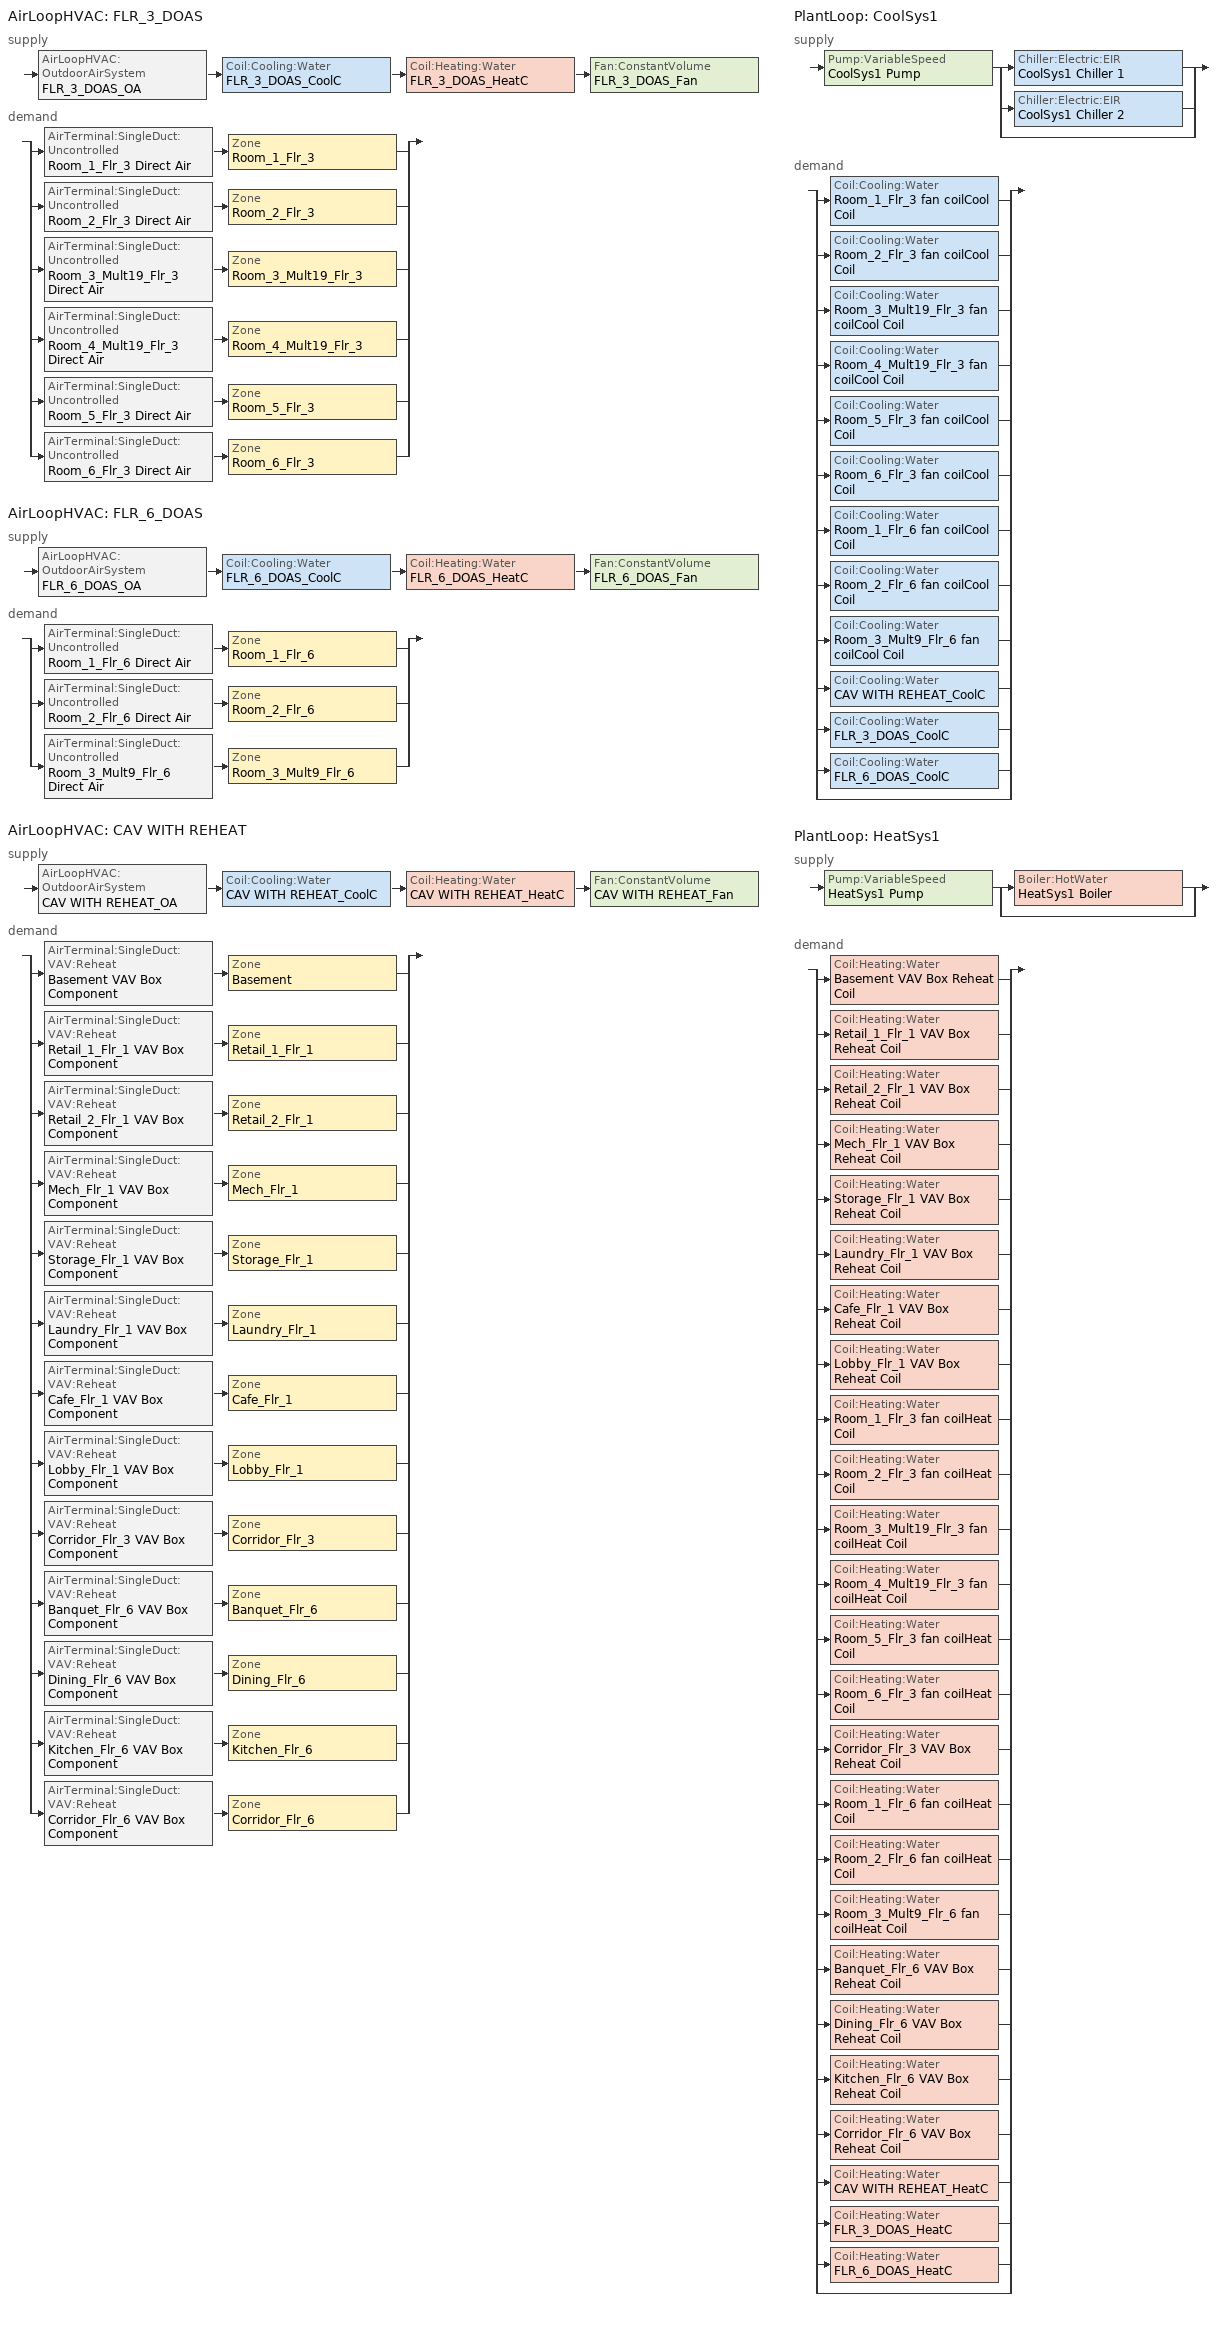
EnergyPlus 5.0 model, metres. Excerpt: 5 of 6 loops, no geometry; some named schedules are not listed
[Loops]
AirLoopHVAC 'FLR_3_DOAS'
 supply: AirLoopHVAC:OutdoorAirSystem 'FLR_3_DOAS_OA' > Coil:Cooling:Water 'FLR_3_DOAS_CoolC' > Coil:Heating:Water 'FLR_3_DOAS_HeatC' > Fan:ConstantVolume 'FLR_3_DOAS_Fan'
 demand: split
  | AirTerminal:SingleDuct:Uncontrolled 'Room_1_Flr_3 Direct Air' > Zone 'Room_1_Flr_3'
  | AirTerminal:SingleDuct:Uncontrolled 'Room_2_Flr_3 Direct Air' > Zone 'Room_2_Flr_3'
  | AirTerminal:SingleDuct:Uncontrolled 'Room_3_Mult19_Flr_3 Direct Air' > Zone 'Room_3_Mult19_Flr_3'
  | AirTerminal:SingleDuct:Uncontrolled 'Room_4_Mult19_Flr_3 Direct Air' > Zone 'Room_4_Mult19_Flr_3'
  | AirTerminal:SingleDuct:Uncontrolled 'Room_5_Flr_3 Direct Air' > Zone 'Room_5_Flr_3'
  | AirTerminal:SingleDuct:Uncontrolled 'Room_6_Flr_3 Direct Air' > Zone 'Room_6_Flr_3'
AirLoopHVAC 'FLR_6_DOAS'
 supply: AirLoopHVAC:OutdoorAirSystem 'FLR_6_DOAS_OA' > Coil:Cooling:Water 'FLR_6_DOAS_CoolC' > Coil:Heating:Water 'FLR_6_DOAS_HeatC' > Fan:ConstantVolume 'FLR_6_DOAS_Fan'
 demand: split
  | AirTerminal:SingleDuct:Uncontrolled 'Room_1_Flr_6 Direct Air' > Zone 'Room_1_Flr_6'
  | AirTerminal:SingleDuct:Uncontrolled 'Room_2_Flr_6 Direct Air' > Zone 'Room_2_Flr_6'
  | AirTerminal:SingleDuct:Uncontrolled 'Room_3_Mult9_Flr_6 Direct Air' > Zone 'Room_3_Mult9_Flr_6'
AirLoopHVAC 'CAV WITH REHEAT'
 supply: AirLoopHVAC:OutdoorAirSystem 'CAV WITH REHEAT_OA' > Coil:Cooling:Water 'CAV WITH REHEAT_CoolC' > Coil:Heating:Water 'CAV WITH REHEAT_HeatC' > Fan:ConstantVolume 'CAV WITH REHEAT_Fan'
 demand: split
  | AirTerminal:SingleDuct:VAV:Reheat 'Basement VAV Box Component' > Zone 'Basement'
  | AirTerminal:SingleDuct:VAV:Reheat 'Retail_1_Flr_1 VAV Box Component' > Zone 'Retail_1_Flr_1'
  | AirTerminal:SingleDuct:VAV:Reheat 'Retail_2_Flr_1 VAV Box Component' > Zone 'Retail_2_Flr_1'
  | AirTerminal:SingleDuct:VAV:Reheat 'Mech_Flr_1 VAV Box Component' > Zone 'Mech_Flr_1'
  | AirTerminal:SingleDuct:VAV:Reheat 'Storage_Flr_1 VAV Box Component' > Zone 'Storage_Flr_1'
  | AirTerminal:SingleDuct:VAV:Reheat 'Laundry_Flr_1 VAV Box Component' > Zone 'Laundry_Flr_1'
  | AirTerminal:SingleDuct:VAV:Reheat 'Cafe_Flr_1 VAV Box Component' > Zone 'Cafe_Flr_1'
  | AirTerminal:SingleDuct:VAV:Reheat 'Lobby_Flr_1 VAV Box Component' > Zone 'Lobby_Flr_1'
  | AirTerminal:SingleDuct:VAV:Reheat 'Corridor_Flr_3 VAV Box Component' > Zone 'Corridor_Flr_3'
  | AirTerminal:SingleDuct:VAV:Reheat 'Banquet_Flr_6 VAV Box Component' > Zone 'Banquet_Flr_6'
  | AirTerminal:SingleDuct:VAV:Reheat 'Dining_Flr_6 VAV Box Component' > Zone 'Dining_Flr_6'
  | AirTerminal:SingleDuct:VAV:Reheat 'Kitchen_Flr_6 VAV Box Component' > Zone 'Kitchen_Flr_6'
  | AirTerminal:SingleDuct:VAV:Reheat 'Corridor_Flr_6 VAV Box Component' > Zone 'Corridor_Flr_6'
PlantLoop 'CoolSys1'
 supply: Pump:VariableSpeed 'CoolSys1 Pump' > split
  | Chiller:Electric:EIR 'CoolSys1 Chiller 1'
  | Chiller:Electric:EIR 'CoolSys1 Chiller 2'
  | bypass
 demand: split
  | Coil:Cooling:Water 'Room_1_Flr_3 fan coilCool Coil'
  | Coil:Cooling:Water 'Room_2_Flr_3 fan coilCool Coil'
  | Coil:Cooling:Water 'Room_3_Mult19_Flr_3 fan coilCool Coil'
  | Coil:Cooling:Water 'Room_4_Mult19_Flr_3 fan coilCool Coil'
  | Coil:Cooling:Water 'Room_5_Flr_3 fan coilCool Coil'
  | Coil:Cooling:Water 'Room_6_Flr_3 fan coilCool Coil'
  | Coil:Cooling:Water 'Room_1_Flr_6 fan coilCool Coil'
  | Coil:Cooling:Water 'Room_2_Flr_6 fan coilCool Coil'
  | Coil:Cooling:Water 'Room_3_Mult9_Flr_6 fan coilCool Coil'
  | Coil:Cooling:Water 'CAV WITH REHEAT_CoolC'
  | Coil:Cooling:Water 'FLR_3_DOAS_CoolC'
  | Coil:Cooling:Water 'FLR_6_DOAS_CoolC'
  | bypass
PlantLoop 'HeatSys1'
 supply: Pump:VariableSpeed 'HeatSys1 Pump' > split
  | Boiler:HotWater 'HeatSys1 Boiler'
  | bypass
 demand: split
  | Coil:Heating:Water 'Basement VAV Box Reheat Coil'
  | Coil:Heating:Water 'Retail_1_Flr_1 VAV Box Reheat Coil'
  | Coil:Heating:Water 'Retail_2_Flr_1 VAV Box Reheat Coil'
  | Coil:Heating:Water 'Mech_Flr_1 VAV Box Reheat Coil'
  | Coil:Heating:Water 'Storage_Flr_1 VAV Box Reheat Coil'
  | Coil:Heating:Water 'Laundry_Flr_1 VAV Box Reheat Coil'
  | Coil:Heating:Water 'Cafe_Flr_1 VAV Box Reheat Coil'
  | Coil:Heating:Water 'Lobby_Flr_1 VAV Box Reheat Coil'
  | Coil:Heating:Water 'Room_1_Flr_3 fan coilHeat Coil'
  | Coil:Heating:Water 'Room_2_Flr_3 fan coilHeat Coil'
  | Coil:Heating:Water 'Room_3_Mult19_Flr_3 fan coilHeat Coil'
  | Coil:Heating:Water 'Room_4_Mult19_Flr_3 fan coilHeat Coil'
  | Coil:Heating:Water 'Room_5_Flr_3 fan coilHeat Coil'
  | Coil:Heating:Water 'Room_6_Flr_3 fan coilHeat Coil'
  | Coil:Heating:Water 'Corridor_Flr_3 VAV Box Reheat Coil'
  | Coil:Heating:Water 'Room_1_Flr_6 fan coilHeat Coil'
  | Coil:Heating:Water 'Room_2_Flr_6 fan coilHeat Coil'
  | Coil:Heating:Water 'Room_3_Mult9_Flr_6 fan coilHeat Coil'
  | Coil:Heating:Water 'Banquet_Flr_6 VAV Box Reheat Coil'
  | Coil:Heating:Water 'Dining_Flr_6 VAV Box Reheat Coil'
  | Coil:Heating:Water 'Kitchen_Flr_6 VAV Box Reheat Coil'
  | Coil:Heating:Water 'Corridor_Flr_6 VAV Box Reheat Coil'
  | Coil:Heating:Water 'CAV WITH REHEAT_HeatC'
  | Coil:Heating:Water 'FLR_3_DOAS_HeatC'
  | Coil:Heating:Water 'FLR_6_DOAS_HeatC'
  | bypass
[Fan:ConstantVolume]
Name | Availablility Schedule | Fan Efficiency | Pressure Rise | Maximum Flow Rate {m3/s} | Motor Efficiency | Motor In Airstream Fraction | Availability Schedule | Maximum Flow Rate | Motor in Airstream Fraction | Pressure Rise {Pa}
CAV WITH REHEAT_Fan | HVACOperationSchd | 0.61425 | 1017.592 | AUTOSIZE | 0.945 | 1
FLR_3_DOAS_Fan | ALWAYS_ON | 0.56875 | 622 | AUTOSIZE | 0.875 | 1
FLR_6_DOAS_Fan | ALWAYS_ON | 0.53625 | 622 | AUTOSIZE | 0.825 | 1
Room_1_Flr_3 fan coilfan; Room_1_Flr_6 fan coilfan; Room_2_Flr_3 fan coilfan; Room_2_Flr_6 fan coilfan; Room_3_Mult19_Flr_3 fan coilfan; Room_3_Mult9_Flr_6 fan coilfan; Room_4_Mult19_Flr_3 fan coilfan; Room_5_Flr_3 fan coilfan; Room_6_Flr_3 fan coilfan |  | 0.52 | 331 |  | 0.8 |  | ALWAYS_ON | AUTOSIZE | 1
Corridor_Flr_6 Unit HeaterFan | ALWAYS_ON | 0.536 |  | AUTOSIZE | 0.825 | 1 |  |  |  | 50
[Fan:ZoneExhaust] Availability Schedule=HVACOperationSchd
Name | Fan Efficiency | Pressure Rise {Pa} | Maximum Flow Rate {m3/s} [*******]
Dining_Flr_6 Exhaust Fan | 1 | 1.0e-006 | 1.84352
Kitchen_Flr_6 Exhaust Fan | 1 | 1.0e-006 | 0.04448
Laundry_Flr_1 Exhaust Fan | 0.34 | 125 | 0.236
[Coil:Heating:Water] Availablility Schedule=ALWAYS_ON; U-Factor Times Area Value {W/K}=AUTOSIZE; Maximum Water Flow Rate {m3/s}=AUTOSIZE; Coil Peformance input method=UFactorTimesAreaAndDesignWaterFlowRate; Nominal Capacity=AUTOSIZE; Design Inlet Water Temperature=82.2; Design Inlet Air Temperature=16.6; Design Outlet Water Temperature=71.1; Design Outlet Air Temperature=32.2
Banquet_Flr_6 VAV Box Reheat Coil; Basement VAV Box Reheat Coil; Cafe_Flr_1 VAV Box Reheat Coil; Corridor_Flr_3 VAV Box Reheat Coil; Corridor_Flr_6 VAV Box Reheat Coil; Dining_Flr_6 VAV Box Reheat Coil; FLR_3_DOAS_HeatC; FLR_6_DOAS_HeatC; Kitchen_Flr_6 VAV Box Reheat Coil; Laundry_Flr_1 VAV Box Reheat Coil; Lobby_Flr_1 VAV Box Reheat Coil; Mech_Flr_1 VAV Box Reheat Coil; Retail_1_Flr_1 VAV Box Reheat Coil; Retail_2_Flr_1 VAV Box Reheat Coil; Room_1_Flr_3 fan coilHeat Coil; Room_1_Flr_6 fan coilHeat Coil; Room_2_Flr_3 fan coilHeat Coil; Room_2_Flr_6 fan coilHeat Coil; Room_3_Mult19_Flr_3 fan coilHeat Coil; Room_3_Mult9_Flr_6 fan coilHeat Coil; Room_4_Mult19_Flr_3 fan coilHeat Coil; Room_5_Flr_3 fan coilHeat Coil; Room_6_Flr_3 fan coilHeat Coil; Storage_Flr_1 VAV Box Reheat Coil; CAV WITH REHEAT_HeatC
[Coil:Heating:Electric]
Corridor_Flr_6 Unit Heater coil: Availability Schedule=ALWAYS_ON; Efficiency=1; Nominal Capacity {W}=AUTOSIZE
[Coil:Cooling:Water] Availability Schedule=ALWAYS_ON; Design Water Flow Rate {m3/s}=AUTOSIZE; Design Air Flow Rate {m3/s}=AUTOSIZE; Design Inlet Water Temperature {C}=AUTOSIZE; Design Inlet Air Temperature {C}=AUTOSIZE; Design Outlet Air Temperature {C}=AUTOSIZE; Design Inlet Humidity Ratio {kg-H2O/kg-air}=AUTOSIZE; Design Outlet Humidity Ratio {kg-H2O/kg-air}=AUTOSIZE; Type of Analysise {*******}=SimpleAnalysis; Heat Exchanger Configuration {*********}=CrossFlow
FLR_6_DOAS_CoolC; Room_3_Mult9_Flr_6 fan coilCool Coil; CAV WITH REHEAT_CoolC; FLR_3_DOAS_CoolC; Room_2_Flr_6 fan coilCool Coil; Room_1_Flr_6 fan coilCool Coil; Room_1_Flr_3 fan coilCool Coil; Room_2_Flr_3 fan coilCool Coil; Room_3_Mult19_Flr_3 fan coilCool Coil; Room_4_Mult19_Flr_3 fan coilCool Coil; Room_6_Flr_3 fan coilCool Coil; Room_5_Flr_3 fan coilCool Coil
[ZoneHVAC:FourPipeFanCoil] Availability Schedule=ALWAYS_ON; Maximum Supply Air Flow Rate=AUTOSIZE; Maximum Outdoor Air Flow Rate=0; Maximum Cold Water Flow Rate=AUTOSIZE; Minimum Cold Water Flow Rate=0; Cooling Convergence Tolerance=0.001; Maximum Hot Water Flow Rate=AUTOSIZE; Minimum Hot Water Flow Rate=0; Heating Convergence Tolerance=0.001
Name | Fan | Cooling Coil | Heating Coil
Room_1_Flr_3 fan coil | Room_1_Flr_3 fan coilfan | Room_1_Flr_3 fan coilCool Coil | Room_1_Flr_3 fan coilHeat Coil
Room_1_Flr_6 fan coil | Room_1_Flr_6 fan coilfan | Room_1_Flr_6 fan coilCool Coil | Room_1_Flr_6 fan coilHeat Coil
Room_2_Flr_3 fan coil | Room_2_Flr_3 fan coilfan | Room_2_Flr_3 fan coilCool Coil | Room_2_Flr_3 fan coilHeat Coil
Room_2_Flr_6 fan coil | Room_2_Flr_6 fan coilfan | Room_2_Flr_6 fan coilCool Coil | Room_2_Flr_6 fan coilHeat Coil
Room_3_Mult19_Flr_3 fan coil | Room_3_Mult19_Flr_3 fan coilfan | Room_3_Mult19_Flr_3 fan coilCool Coil | Room_3_Mult19_Flr_3 fan coilHeat Coil
Room_3_Mult9_Flr_6 fan coil | Room_3_Mult9_Flr_6 fan coilfan | Room_3_Mult9_Flr_6 fan coilCool Coil | Room_3_Mult9_Flr_6 fan coilHeat Coil
Room_4_Mult19_Flr_3 fan coil | Room_4_Mult19_Flr_3 fan coilfan | Room_4_Mult19_Flr_3 fan coilCool Coil | Room_4_Mult19_Flr_3 fan coilHeat Coil
Room_5_Flr_3 fan coil | Room_5_Flr_3 fan coilfan | Room_5_Flr_3 fan coilCool Coil | Room_5_Flr_3 fan coilHeat Coil
Room_6_Flr_3 fan coil | Room_6_Flr_3 fan coilfan | Room_6_Flr_3 fan coilCool Coil | Room_6_Flr_3 fan coilHeat Coil
[ZoneHVAC:UnitHeater]
Corridor_Flr_6 Unit Heater: Availability Schedule=ALWAYS_ON; Fan=Corridor_Flr_6 Unit HeaterFan; Maximum Supply Air Flow Rate=AUTOSIZE; Fan Control Type=OnOff; Heating Coil=Corridor_Flr_6 Unit Heater coil; Maximum Hot Water or Steam Flow Rate=AUTOSIZE; Minimum Hot Water or Steam Flow Rate=0; Heating Convergence Tolerance=0.001
[AirTerminal:SingleDuct:VAV:Reheat] Availability Schedule=ALWAYS_ON; Maximum Air Flow Rate {m3/s}=AUTOSIZE; Zone Minimum Air Flow Input Method=Constant; Maximum Hot Water or Steam Flow Rate {m3/s}=AUTOSIZE; Minimum Hot Water or Steam Flow Rate {m3/s}=0; Convergence Tolerance=0.001
Name | Reheat Coil
Banquet_Flr_6 VAV Box Component | Banquet_Flr_6 VAV Box Reheat Coil
Basement VAV Box Component | Basement VAV Box Reheat Coil
Cafe_Flr_1 VAV Box Component | Cafe_Flr_1 VAV Box Reheat Coil
Corridor_Flr_3 VAV Box Component | Corridor_Flr_3 VAV Box Reheat Coil
Corridor_Flr_6 VAV Box Component | Corridor_Flr_6 VAV Box Reheat Coil
Dining_Flr_6 VAV Box Component | Dining_Flr_6 VAV Box Reheat Coil
Kitchen_Flr_6 VAV Box Component | Kitchen_Flr_6 VAV Box Reheat Coil
Laundry_Flr_1 VAV Box Component | Laundry_Flr_1 VAV Box Reheat Coil
Lobby_Flr_1 VAV Box Component | Lobby_Flr_1 VAV Box Reheat Coil
Mech_Flr_1 VAV Box Component | Mech_Flr_1 VAV Box Reheat Coil
Retail_1_Flr_1 VAV Box Component | Retail_1_Flr_1 VAV Box Reheat Coil
Retail_2_Flr_1 VAV Box Component | Retail_2_Flr_1 VAV Box Reheat Coil
Storage_Flr_1 VAV Box Component | Storage_Flr_1 VAV Box Reheat Coil
[Zone equipment]
Banquet_Flr_6: Banquet_Flr_6 VAV Box Component
Basement: Basement VAV Box Component
Cafe_Flr_1: Cafe_Flr_1 VAV Box Component
Corridor_Flr_3: Corridor_Flr_3 VAV Box Component
Corridor_Flr_6: Corridor_Flr_6 VAV Box Component, Corridor_Flr_6 Unit Heater
Dining_Flr_6: Dining_Flr_6 Exhaust Fan, Dining_Flr_6 VAV Box Component
Kitchen_Flr_6: Kitchen_Flr_6 Exhaust Fan, Kitchen_Flr_6 VAV Box Component
Laundry_Flr_1: Laundry_Flr_1 Exhaust Fan, Laundry_Flr_1 VAV Box Component
Lobby_Flr_1: Lobby_Flr_1 VAV Box Component
Mech_Flr_1: Mech_Flr_1 VAV Box Component
Retail_1_Flr_1: Retail_1_Flr_1 VAV Box Component
Retail_2_Flr_1: Retail_2_Flr_1 VAV Box Component
Room_1_Flr_3: Room_1_Flr_3 Direct Air, Room_1_Flr_3 fan coil
Room_1_Flr_6: Room_1_Flr_6 Direct Air, Room_1_Flr_6 fan coil
Room_2_Flr_3: Room_2_Flr_3 Direct Air, Room_2_Flr_3 fan coil
Room_2_Flr_6: Room_2_Flr_6 Direct Air, Room_2_Flr_6 fan coil
Room_3_Mult19_Flr_3: Room_3_Mult19_Flr_3 Direct Air, Room_3_Mult19_Flr_3 fan coil
Room_3_Mult9_Flr_6: Room_3_Mult9_Flr_6 Direct Air, Room_3_Mult9_Flr_6 fan coil
Room_4_Mult19_Flr_3: Room_4_Mult19_Flr_3 Direct Air, Room_4_Mult19_Flr_3 fan coil
Room_5_Flr_3: Room_5_Flr_3 Direct Air, Room_5_Flr_3 fan coil
Room_6_Flr_3: Room_6_Flr_3 Direct Air, Room_6_Flr_3 fan coil
Storage_Flr_1: Storage_Flr_1 VAV Box Component
[Sizing:Zone] Zone Heating Design Supply Air Temperature {C}=40; Zone Heating Design Supply Air Humidity Ratio {kg-H20/kg-air}=0.008; Cooling Design Air Flow Method {Flow/Zone | DesignDay | DesignDay}=DesignDay; Heating Design Air Flow Method {Flow/Zone | DesignDay}=DesignDay
Name | Zone Cooling Design Supply Air Temperature {C} | Zone Cooling Design Supply Air Humidity Ratio {kg-H20/kg-air} | Outdoor Air Method | Outside Air Flow per Person {(m3/s)/person} | Outside Air Flow per Zone Floor Area {(m3/s)/m2} | Cooling Minimum Air Flow | Outside Air Flow per Zone {m3/s}
Banquet_Flr_6; Cafe_Flr_1; Lobby_Flr_1 | 14 | 0.0085 | Flow/Person | 0.01
Basement; Corridor_Flr_3; Corridor_Flr_6; Mech_Flr_1 | 14 | 0.0085 | Flow/Area |  | 0.00025
Dining_Flr_6 | 14 | 0.0085 | Flow/Person | 0.01 |  | 1.84779
Kitchen_Flr_6 | 14 | 0.0085 | Flow/Person | 0.008
Laundry_Flr_1 | 14 | 0.0085 | Flow/Zone |  |  |  | 0.236
Retail_1_Flr_1; Retail_2_Flr_1 | 14 | 0.0085 | Flow/Area |  | 0.00152
Room_1_Flr_3; Room_1_Flr_6; Room_2_Flr_3; Room_2_Flr_6 | 12 | 0.0085 | Flow/Zone |  |  |  | 0.01416
Room_3_Mult19_Flr_3; Room_4_Mult19_Flr_3 | 12.49 | 0.0083059 | Flow/Zone |  |  |  | 0.26904
Room_3_Mult9_Flr_6 | 12.49 | 0.0083059 | Flow/Zone |  |  |  | 0.12744
Room_5_Flr_3 | 12.5 | 0.0084865 | Flow/Zone |  |  |  | 0.01416
Room_6_Flr_3 | 12.83 | 0.0084865 | Flow/Zone |  |  |  | 0.01416
Storage_Flr_1 | 14 | 0.0085 | Flow/Area |  | 0.00076
[SetpointManager:Scheduled]
Name | Control Variable {Temperature | others } | Schedule | Setpoint Node or NodeList | Control Variable {TEMP} | Setpoint Node
CAV WITH REHEAT SAT setpoint | Temperature | Seasonal-Reset-Supply-Air-Temp-Sch | CAV WITH REHEAT Supply Equipment Outlet Node
CoolSys1 Loop Setpoint Manager |  | CW-Loop-Temp-Schedule |  | Temperature | CoolSys1 Supply Outlet Node
HeatSys1 Loop Setpoint Manager |  | HW-Loop-Temp-Schedule |  | Temperature | HeatSys1 Supply Outlet Node
[SetpointManager:OutdoorAirReset] Control Variable=Temperature; Setpoint at Outdoor Low Temperature=22; Outdoor Low Temperature=10; Setpoint at Outdoor High Temperature=10; Outdoor High Temperature=24
Name | Setpoint Node or NodeList
FLR_6_DOAS SAT setpoint | FLR_6_DOAS Supply Equipment Outlet Node
FLR_3_DOAS SAT setpoint | FLR_3_DOAS Supply Equipment Outlet Node
[ZoneControl:Thermostat] Control Type Schedule=Dual Zone Control Type Sched
Name | Zone | Control 1
Banquet_Flr_6 Thermostat | Banquet_Flr_6 | Banquet_Flr_6 DualSPSched
Basement Thermostat | Basement | Basement DualSPSched
Cafe_Flr_1 Thermostat | Cafe_Flr_1 | Cafe_Flr_1 DualSPSched
Corridor_Flr_3 Thermostat | Corridor_Flr_3 | Corridor_Flr_3 DualSPSched
Corridor_Flr_6 Thermostat | Corridor_Flr_6 | Corridor_Flr_6 DualSPSched
Dining_Flr_6 Thermostat | Dining_Flr_6 | Dining_Flr_6 DualSPSched
Kitchen_Flr_6 Thermostat | Kitchen_Flr_6 | Kitchen_Flr_6 DualSPSched
Laundry_Flr_1 Thermostat | Laundry_Flr_1 | Laundry_Flr_1 DualSPSched
Lobby_Flr_1 Thermostat | Lobby_Flr_1 | Lobby_Flr_1 DualSPSched
Mech_Flr_1 Thermostat | Mech_Flr_1 | Mech_Flr_1 DualSPSched
Retail_1_Flr_1 Thermostat | Retail_1_Flr_1 | Retail_1_Flr_1 DualSPSched
Retail_2_Flr_1 Thermostat | Retail_2_Flr_1 | Retail_2_Flr_1 DualSPSched
Room_1_Flr_3 Thermostat | Room_1_Flr_3 | Room_1_Flr_3 DualSPSched
Room_1_Flr_6 Thermostat | Room_1_Flr_6 | Room_1_Flr_6 DualSPSched
Room_2_Flr_3 Thermostat | Room_2_Flr_3 | Room_2_Flr_3 DualSPSched
Room_2_Flr_6 Thermostat | Room_2_Flr_6 | Room_2_Flr_6 DualSPSched
Room_3_Mult19_Flr_3 Thermostat | Room_3_Mult19_Flr_3 | Room_3_Mult19_Flr_3 DualSPSched
Room_3_Mult9_Flr_6 Thermostat | Room_3_Mult9_Flr_6 | Room_3_Mult9_Flr_6 DualSPSched
Room_4_Mult19_Flr_3 Thermostat | Room_4_Mult19_Flr_3 | Room_4_Mult19_Flr_3 DualSPSched
Room_5_Flr_3 Thermostat | Room_5_Flr_3 | Room_5_Flr_3 DualSPSched
Room_6_Flr_3 Thermostat | Room_6_Flr_3 | Room_6_Flr_3 DualSPSched
Storage_Flr_1 Thermostat | Storage_Flr_1 | Storage_Flr_1 DualSPSched
[ThermostatSetpoint:DualSetpoint]
Name | Heating Setpoint Temperature Schedule | Cooling Setpoint Temperature Schedule
Banquet_Flr_6 DualSPSched; Basement DualSPSched; Cafe_Flr_1 DualSPSched; Dining_Flr_6 DualSPSched; Laundry_Flr_1 DualSPSched; Lobby_Flr_1 DualSPSched; Retail_1_Flr_1 DualSPSched; Retail_2_Flr_1 DualSPSched | HTGSETP_SCH | CLGSETP_SCH
Corridor_Flr_3 DualSPSched; Corridor_Flr_6 DualSPSched; Mech_Flr_1 DualSPSched; Storage_Flr_1 DualSPSched | Corr_HTGSETP_SCH | Corr_CLGSETP_SCH
Kitchen_Flr_6 DualSPSched | Kitchen_HTGSETP_SCH | Kitchen_CLGSETP_SCH
Room_1_Flr_3 DualSPSched; Room_1_Flr_6 DualSPSched; Room_2_Flr_3 DualSPSched; Room_2_Flr_6 DualSPSched; Room_3_Mult19_Flr_3 DualSPSched; Room_3_Mult9_Flr_6 DualSPSched; Room_4_Mult19_Flr_3 DualSPSched; Room_5_Flr_3 DualSPSched; Room_6_Flr_3 DualSPSched | Guest_HTGSETP_SCH | Guest_CLGSETP_SCH
[Sizing:System] Minimum System Air Flow Ratio=1; Preheat Design Temperature {C}=7; Preheat Design Humidity Ratio {kg-H2O/kg-air}=0.008; Precool Design Temperature {C}=12.8; Precool Design Humidity Ratio {kg-H2O/kg-air}=0.008; Sizing Option {Coincident | NonCoincident}=NonCoincident; Central Heating Design Supply Air Humidity Ratio {kg-H2O/kg-air}=0.008
Name | Type Of Load To Size On {Sensible} | Design Outdoor Air Flow Rate {m3/s} | Central Cooling Design Supply Air Temperature {C} | Central Heating Design Supply Air Temperature {C} | 100% Outdoor Air in Cooling {Yes | No} | 100% Outdoor Air in Heating {Yes | No} | Central Cooling Design Supply Air Humidity Ratio {kg-H2O/kg-air} | Cooling Design Air Flow Method | Cooling Design Air Flow Rate {m3/s} | Heating Design Air Flow Method | Heating Design Air Flow Rate {m3/s}
FLR_3_DOAS | VentilationRequirement | 2.37888 | 12.82 | 18 | YES | YES | 0.0084902 | Flow/System | 2.37888 | Flow/System | 2.37888
FLR_6_DOAS | VentilationRequirement | 0.15576 | 12.82 | 18 | YES | YES | 0.0084902 | Flow/System | 0.15576 | Flow/System | 0.15576
CAV WITH REHEAT | Sensible | AUTOSIZE | 12.8 | 16.7 | No | No | 0.0085 | DesignDay |  | DesignDay
[Controller:OutdoorAir] Economizer Control Action Type=ModulateFlow; Economizer Maximum Limit Dry-Bulb Temperature {C}=28; Economizer Maximum Limit Enthalpy {J/kg}=64000; Economizer Minimum Limit Dry-Bulb Temperature {C}=-100; Lockout Type=NoLockout
Name | Minimum Outdoor Air Flow Rate {m3/s} | Maximum Outdoor Air Flow Rate {m3/s} | Economizer Control Type | Minimum Limit Type | Minimum Outdoor Air Schedule | Minimum Fraction of Outdoor Air Schedule | Maximum Fraction of Outdoor Air Schedule
FLR_3_DOAS_OA_Controller | 2.37888 | 2.37888 | NoEconomizer | ProportionalMinimum | ALWAYS_ON | ALWAYS_ON | ALWAYS_ON
FLR_6_DOAS_OA_Controller | 0.15576 | 0.15576 | NoEconomizer | ProportionalMinimum | ALWAYS_ON | ALWAYS_ON | ALWAYS_ON
CAV WITH REHEAT_OA_Controller | AUTOSIZE | AUTOSIZE | DifferentialDryBulb | FixedMinimum | MinOA_Sched
[Controller:WaterCoil] Control Variable {Temperature | HumidityRatio | TemperatureAndHumidityRatio | Flow}=Temperature; Maximum Actuated Flow {m3/s}=AUTOSIZE; Minimum Actuated Flow {m3/s}=0
Name | Action {Normal | Reverse} | Actuator Variable {Flow} | Actuator Variable {FLOW} | Controller Convergence Tolerance {delta C} [Delta temp from setpoint]
FLR_3_DOAS_CoolC_Controller; FLR_6_DOAS_CoolC_Controller; CAV WITH REHEAT_CoolC_Controller | Reverse | Flow
FLR_3_DOAS_HeatC_Controller; FLR_6_DOAS_HeatC_Controller; CAV WITH REHEAT_HeatC_Controller | Normal |  | Flow | 0.0001
[AirLoopHVAC]
Name | Design Supply Air Flow Rate {m3/s}
FLR_3_DOAS | 2.37888
FLR_6_DOAS | 0.15576
CAV WITH REHEAT | AUTOSIZE
[AirTerminal:SingleDuct:Uncontrolled] Availability Schedule=ALWAYS_ON
Name | Maximum Air Flow Rate {m3/s}
Room_1_Flr_3 Direct Air; Room_1_Flr_6 Direct Air; Room_2_Flr_3 Direct Air; Room_2_Flr_6 Direct Air; Room_5_Flr_3 Direct Air; Room_6_Flr_3 Direct Air | 0.01416
Room_3_Mult19_Flr_3 Direct Air; Room_4_Mult19_Flr_3 Direct Air | 0.26904
Room_3_Mult9_Flr_6 Direct Air | 0.12744
[SetpointManager:MixedAir]
Name | Control Variable {Temperature} | Setpoint Node or NodeList | Control Variable
FLR_3_DOAS_CoolC SAT Manager | Temperature | FLR_3_DOAS_CoolC-FLR_3_DOAS_HeatCNode
FLR_3_DOAS_HeatC SAT Manager | Temperature | FLR_3_DOAS_HeatC-FLR_3_DOAS_FanNode
FLR_3_DOAS_OAMixed Air Temp Manager |  | FLR_3_DOAS_OA-FLR_3_DOAS_CoolCNode | Temperature
FLR_6_DOAS_CoolC SAT Manager | Temperature | FLR_6_DOAS_CoolC-FLR_6_DOAS_HeatCNode
FLR_6_DOAS_HeatC SAT Manager | Temperature | FLR_6_DOAS_HeatC-FLR_6_DOAS_FanNode
FLR_6_DOAS_OAMixed Air Temp Manager |  | FLR_6_DOAS_OA-FLR_6_DOAS_CoolCNode | Temperature
CAV WITH REHEAT_CoolC SAT Manager | Temperature | CAV WITH REHEAT_CoolC-CAV WITH REHEAT_HeatCNode
CAV WITH REHEAT_HeatC SAT Manager | Temperature | CAV WITH REHEAT_HeatC-CAV WITH REHEAT_FanNode
CAV WITH REHEAT_OAMixed Air Temp Manager |  | CAV WITH REHEAT_OA-CAV WITH REHEAT_CoolCNode | Temperature
[Boiler:HotWater]
HeatSys1 Boiler: Fuel Type=NATURALGAS; Nominal Capacity {W}=AUTOSIZE; Nominal Thermal Efficiency=0.76; Design Water Outlet Temperature {C}=82.2; Design Water Flow Rate {m3/s}=AUTOSIZE; Minimum Part Load Ratio=0; Maximum Part Load Ratio=1.2; Optimum Part Load Ratio=1; Water Outlet Upper Temperature Limit {C}=95; Boiler Flow Mode=VariableFlow; Parasitic Electric Load=0; Sizing Factor=1
[Chiller:Electric:EIR] Reference Capacity {W}=AUTOSIZE; Reference COP { }=2.64; Reference Leaving Chilled Water Temperature {C}=6.67; Reference Entering Condenser Fluid Temperature {C}=35; Reference Evaporator Volumetric Water Flow Rate {m3/s}=AutoSize; Reference Condenser Volumetric Water Flow Rate {m3/s}=AutoSize; Cooling Capacity Function of Temperature Curve=Air-Cooled Default 90.1-2004 Cap_fT; Electric Input to Cooling Output Ratio Function of Temperature Curve=Air-Cooled Default 90.1-2004 EIR_fT; Electric Input to Cooling Output Ratio Function of Part Load Ratio Curve=Air-Cooled LT 150tons Default 90.1-2004 EIR_fPLR; Minimum Part Load Ratio=0.15; Maximum Part Load Ratio=1; Optimum Part Load Ratio=0.8; Minimum Unloading Ratio=0.15; Condenser Type=AIRCOOLED; Leaving Chilled Water Lower Temperature Limit {C}=2; Chiller Flow Mode=VariableFlow; Design Heat Recovery Water Flow Rate {m3/s}=0; Sizing Factor=0.2
CoolSys1 Chiller 1; CoolSys1 Chiller 2
[Pump:VariableSpeed] Rated Flow Rate {m3/s}=AUTOSIZE; Rated Pump Head {Pa} [179352 Pa = 60 ft]=179352; Rated Power Consumption {W}=AUTOSIZE; Motor Efficiency=0.9; Fraction of Motor Inefficiencies to Fluid Stream=0; Coefficient 1 of the Part Load Performance Curve=0; Coefficient 2 of the Part Load Performance Curve=1; Coefficient 3 of the Part Load Performance Curve=0; Coefficient 4 of the Part Load Performance Curve=0; Minimum Flow Rate {m3/s}=0; Pump Control Type {Continuous | Intermittent}=Intermittent
CoolSys1 Pump; HeatSys1 Pump
[PlantEquipmentList]
CoolSys1 Equipment List: CoolSys1 Chiller 1, CoolSys1 Chiller 2
HeatSys1 Equipment List: HeatSys1 Boiler
[Sizing:Plant]
Name | Loop Type {COOLING | HEATING} | Design Loop Exit Temperature {C} | Design Loop Temperature Difference {C}
CoolSys1 | Cooling | 6.67 | 6.67
HeatSys1 | Heating | 82.2 | 11.1
[PlantEquipmentOperationSchemes] Control Scheme 1 Schedule=PlantOnSched
Name | Control Scheme 1 Object Type {*******} | Control Scheme 1
CoolSys1 Loop Operation Scheme List | PlantEquipmentOperation:CoolingLoad | CoolSys1 Operation Scheme
HeatSys1 Loop Operation Scheme List | PlantEquipmentOperation:HeatingLoad | HeatSys1 Operation Scheme
[PlantEquipmentOperation:HeatingLoad]
HeatSys1 Operation Scheme: Load Range 1 Lower Limit {W}=0; Load Range 1 Upper Limit {W}=1000000000000000; Priority Control 1 Equipment List=HeatSys1 Equipment List
[PlantEquipmentOperation:CoolingLoad]
CoolSys1 Operation Scheme: Load Range 1 Lower Limit {W}=0; Load Range 1 Upper Limit {W}=100000000000000; Priority Control 1 Equipment List=CoolSys1 Equipment List
[PlantLoop] Fluid Type {WATER}=Water; Maximum Loop Flow Rate {m3/s}=AUTOSIZE; Minimum Loop Flow Rate {m3/s}=0; Loop Volume {m3}=AUTOSIZE
Name | Loop Equipment Operation Scheme | Maximum Loop Temperature {C} | Minimum Loop Temperature {C} | Load Distribution Scheme {OPTIMAL | SEQUENTIAL}
CoolSys1 | CoolSys1 Loop Operation Scheme List | 98 | 1 | Uniform
HeatSys1 | HeatSys1 Loop Operation Scheme List | 100 | 10 | Optimal
[Refrigeration:Case] Availablility Schedule=ALWAYS_ON; Zone=Kitchen_Flr_6; Rated Ambient Temperature {C}=23.88; Rated Ambient Relative Humidity {%}=55; Latent Case Credit Curve Type=CaseTemperatureMethod; Case Lighting Schedule=BLDG_LIGHT_SCH; Fraction Of Lighting Energy To Case=1; Case Anti-Sweat Heater Power per Unit Length {W/m}=0; Minimum Anti-Sweat Heater Power per Unit Length {W/m}=0; Anti-Sweat Heater Control Type {******}=None; Humidity At Zero Anti-Sweat Heater Energy {%}=0; Case Height {m}=0; Defrost Energy Correction Curve Type=None; Under Case HVAC Return Air Fraction=0
Name | Rated Total Cooling Capacity per Unit length {W/m} | Rated Latent Heat Ratio | Rated Runtime Fraction | Case Length {m} | Case Operating Temperature {C} | Latent Case Credit Curve | Standard Case Fan Power per Unit Length {W/m} | Operating Case Fan Power per Unit Length {W/m} | Standard Case Lighting Power per Unit Length {W/m} | Fraction of Anti-Sweat Heater Energy To Case | Case Defrost Power per Unit Length {W/m} | Case Defrost Type | Case Defrost Schedule | Case Defrost Drip-Down Schedule | Refrigerated Case Restocking Schedule | Case Credit Fraction Schedule | Case Defrost Type {*******}
Kitchen_Flr_6_Case:1_WALKINFREEZER | 367 | 0.1 | 0.4 | 7.32 | -23 | Kitchen_Flr_6_Case:1_WALKINFREEZERSingleShelfHorizontal_LatentEnergyMult | 34 | 34 | 16.4 | 0 | 273 | ELECTRIC | Kitchen_Flr_6_Case:1_WALKINFREEZER_CaseDefrost2aDaySched | Kitchen_Flr_6_Case:1_WALKINFREEZER_CaseDripDown2aDaySched | Kitchen_Flr_6_Case:1_WALKINFREEZER_WalkInStockingSched | Kitchen_Flr_6_Case:1_WALKINFREEZER_CaseCreditReduxSched
Kitchen_Flr_6_Case:2_SELFCONTAINEDDISPLAYCASE | 734 | 0.08 | 0.85 | 3.66 | 2 | Kitchen_Flr_6_Case:2_SELFCONTAINEDDISPLAYCASEMultiShelfVertical_LatentEnergyMult | 55 | 55 | 33 | 0.2 | 0 |  |  |  | Kitchen_Flr_6_Case:2_SELFCONTAINEDDISPLAYCASE_CaseStockingSched |  | NONE
[Refrigeration:CompressorRack] Heat Rejection Location {OUTDOORS | ZONE}=OUTDOORS; Design Condenser Fan Power {W}=350; Condenser Type=AIRCOOLED
Name | Design Compressor Rack COP {W/W} | Compressor Rack COP As Function Of Temperature Curve | Condenser Fan Power Function of Temperature Curve | Refrigeration Case Name or CaseList
RACK1 | 1.5 | RACK1_RackCOPfTCurve | RACK1_RackCondFanCurve2 | Kitchen_Flr_6_Case:1_WALKINFREEZER
RACK2 | 3 | RACK2_RackCOPfTCurve |  | Kitchen_Flr_6_Case:2_SELFCONTAINEDDISPLAYCASE
[Schedule:Compact]
ALWAYS_ON; PlantOnSched: Through: 12/31, For: AllDays, Until: 24:00, 1
BLDG_LIGHT_SCH: Through: 12/31, For: Weekdays, Until: 01:00, 0.2, Until: 02:00, 0.15, Until: 05:00, 0.1, Until: 06:00, 0.2, Until: 07:00, 0.4, Until: 08:00, 0.5, Until: 10:00, 0.4, Until: 18:00, 0.25, Until: 19:00, 0.6, Until: 20:00, 0.8, Until: 21:00, 0.9, Until: 22:00, 0.8, Until: 23:00, 0.6, Until: 24:00, 0.3, For: Saturday, Until: 02:00, 0.2, Until: 06:00, 0.1, Until: 08:00, 0.3, Until: 10:00, 0.4, Until: 11:00, 0.3, Until: 18:00, 0.25, Until: 19:00, 0.6, Until: 22:00, 0.7, Until: 23:00, 0.6, Until: 24:00, 0.3, For: SummerDesignDay, Until: 24:00, 1, For: WinterDesignDay, Until: 24:00, 0, For: Sunday Holidays AllOtherDays, Until: 02:00, 0.3, Until: 06:00, 0.2, Until: 07:00, 0.3, Until: 09:00, 0.4, Until: 13:00, 0.3, Until: 18:00, 0.2, Until: 19:00, 0.5, Until: 20:00, 0.7, Until: 21:00, 0.8, Until: 22:00, 0.6, Until: 23:00, 0.5, Until: 24:00, 0.3
CLGSETP_SCH: Through: 12/31, For: AllDays, Until: 07:00, 30, Until: 24:00, 24
HTGSETP_SCH: Through: 12/31, For: AllDays, Until: 07:00, 16, Until: 24:00, 21
Corr_CLGSETP_SCH: Through: 12/31, For: AllDays, Until: 24:00, 30
Corr_HTGSETP_SCH: Through: 12/31, For: AllDays, Until: 24:00, 16
Guest_CLGSETP_SCH: Through: 12/31, For: AllDays, Until: 24:00, 24
Guest_HTGSETP_SCH: Through: 12/31, For: AllDays, Until: 24:00, 21
Kitchen_CLGSETP_SCH: Through: 12/31, For: AllDays, Until: 07:00, 30, Until: 24:00, 26
Kitchen_HTGSETP_SCH: Through: 12/31, For: AllDays, Until: 07:00, 16, Until: 24:00, 19
Dual Zone Control Type Sched: Through: 12/31, For: AllDays, Until: 24:00, 4
HVACOperationSchd; MinOA_Sched: Through: 12/31, For: AllDays, Until: 07:00, 0, Until: 24:00, 1
Seasonal-Reset-Supply-Air-Temp-Sch: Through: 12/31, For: AllDays, Until: 24:00, 13
CW-Loop-Temp-Schedule: Through: 12/31, For: AllDays, Until: 24:00, 6.7
HW-Loop-Temp-Schedule: Through: 12/31, For: AllDays, Until: 24:00, 60
Kitchen_Flr_6_Case:1_WALKINFREEZER_CaseCreditReduxSched: Fraction, Through: 12/31, For:AllDays, Interpolate:No, Until: 7:00, 0.2, Until: 21:00, 0.4, Until: 24:00, 0.2
Kitchen_Flr_6_Case:1_WALKINFREEZER_CaseDefrost2aDaySched: On/Off, Through: 12/31, For:AllDays, Interpolate:Yes, Until: 11:00, 0, Until: 11:20, 1, Until: 23:00, 0, Until: 23:20, 1, Until: 24:00, 0
Kitchen_Flr_6_Case:1_WALKINFREEZER_CaseDripDown2aDaySched: On/Off, Through: 12/31, For:AllDays, Interpolate:Yes, Until: 11:00, 0, Until: 11:30, 1, Until: 23:00, 0, Until: 23:30, 1, Until: 24:00, 0
Kitchen_Flr_6_Case:1_WALKINFREEZER_WalkInStockingSched: Any Number, Through: 12/31, For: Tuesday Friday, Until: 4:00, 0, Until: 5:00, 725, Until: 6:00, 417, Until: 7:00, 290, Until: 24:00, 0, For: AllOtherDays, Until: 4:00, 0, Until: 5:00, 125, Until: 6:00, 117, Until: 7:00, 90, Until: 19:00, 0, Until: 20:00, 125, Until: 21:00, 117, Until: 22:00, 90, Until: 24:00, 0
Kitchen_Flr_6_Case:2_SELFCONTAINEDDISPLAYCASE_CaseStockingSched: Any Number, Through: 12/31, For:AllDays, Until: 6:00, 0, Until: 7:00, 50, Until: 9:00, 70, Until: 10:00, 80, Until: 11:00, 70, Until: 13:00, 50, Until: 14:00, 80, Until: 15:00, 90, Until: 16:00, 80, Until: 24:00, 0
[Curve:Biquadratic] Minimum Value of x=0; Maximum Value of x=20; Minimum Value of y=0; Maximum Value of y=50
Name | Coefficient1 Const | Coefficient2 x | Coefficient3 x**2 | Coefficient4 y | Coefficient5 y**2 | Coefficient6 x*y
Air-Cooled Default 90.1-2004 Cap_fT | 1.04338 | 0.0407077 | 0.0004506 | -0.0041514 | -8.86e-05 | -0.0003467
Air-Cooled Default 90.1-2004 EIR_fT | 0.596191 | -0.0099496 | 0.0007888 | 0.0004506 | 0.0004875 | -0.0007623
[Curve:Quadratic]
Name | Coefficient1 Const | Coefficient2 x | Coefficient3 x**2 | Minimum Value of x | Maximum Value of x | Coefficient1 Constant
Air-Cooled LT 150tons Default 90.1-2004 EIR_fPLR | 1.68539 | -0.999075 | 0.313682 | 0 | 1.2
RACK1_RackCOPfTCurve |  | -0.0377 | 0.0004 | 10 | 35 | 1.7603
RACK1_RackCondFanCurve2 |  | 0.0286 | 0 | 0 | 35 | 0
RACK2_RackCOPfTCurve |  | 0 | 0 | 0 | 50 | 1
[Curve:Cubic] Minimum Value of x=-35; Maximum Value of x=20
Name | Coefficient1 Constant | Coefficient2 x | Coefficient3 x**2 | Coefficient4 x**3
Kitchen_Flr_6_Case:1_WALKINFREEZERSingleShelfHorizontal_LatentEnergyMult | 0.020376 | 0.00024378 | 1.14e-05 | 1.811e-07
Kitchen_Flr_6_Case:2_SELFCONTAINEDDISPLAYCASEMultiShelfVertical_LatentEnergyMult | 0.0265263 | 0.00107803 | -6.02558e-05 | 1.23732e-06
